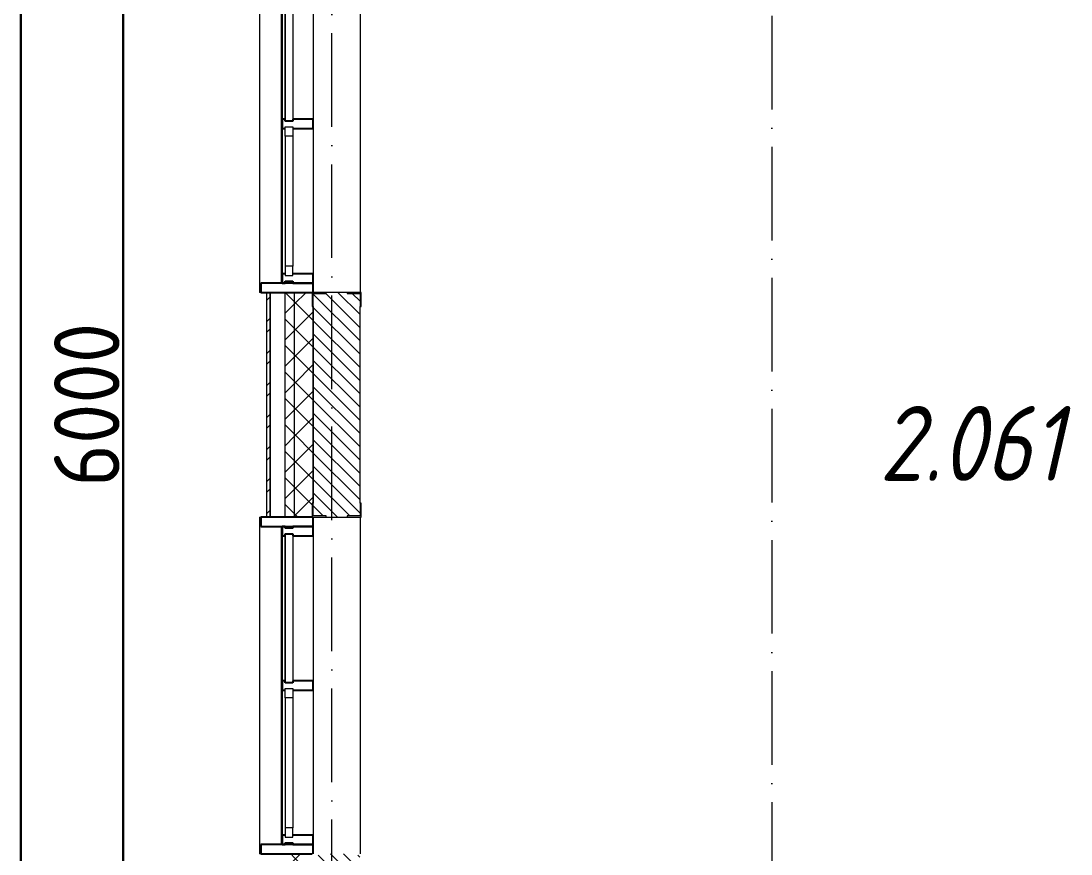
# Model space of a CAD drawing. Header units: millimetres. Extents: x -213536 to 1564669, y -45299 to 942238.
# Drawn here: x 204584 to 210195, y 241715 to 246165 of the extents above; entities that cross this region are included whole.
import ezdxf

# ---------------------------------------------------------------- set-up
doc = ezdxf.new("R2010")
doc.units = ezdxf.units.MM
doc.linetypes.add('50_200_ШТРИХ_1Т_ш5_п1_п1_', pattern=[700, 500, -100, 0, -100])
doc.linetypes.add('Штрих короткий', pattern=[300, 150, -150])
for name, color, linetype, lineweight in [('0-1', 7, 'Continuous', 5), ('0-2', 7, 'Continuous', 9), ('Импосты витража', 7, 'Continuous', 9), ('Импосты витража-1', 7, 'Continuous', 25), ('Каркас_Импост', 7, 'Continuous', 13), ('Каркас_Импост-1', 7, 'Continuous', 9), ('Марки помещений', 7, 'Continuous', 9), ('Обобщенные модели', 7, 'Continuous', 9), ('Общие ребра', 7, 'Continuous', 9), ('Окна', 7, 'Continuous', 9), ('Оси-2', 7, '50_200_ШТРИХ_1Т_ш5_п1_п1_', 9), ('Остекление-1', 7, 'Continuous', 9), ('Перемычка-1', 7, 'Штрих короткий', 9), ('Размеры', 7, 'Continuous', 15), ('Стены', 7, 'Continuous', 9), ('Стены-1', 7, 'Continuous', 13), ('Штриховка разреза-1', 7, 'Continuous', 9)]:
    doc.layers.add(name, color=color, linetype=linetype, lineweight=lineweight)
doc.layers.get('0-2').off()
doc.styles.add('ISOCPEUR_I_2', font='isocpeui.ttf', dxfattribs={"width": 0.85, "height": 2.3})
doc.styles.add('СПДС', font='isocpeur.ttf', dxfattribs={"width": 0.9})
doc.dimstyles.new('Размера А3', dxfattribs={"dimtxt": 200, "dimasz": 100, "dimexe": 70, "dimexo": 100, "dimgap": 20, "dimtad": 1, "dimdec": 0, "dimrnd": 10, "dimzin": 0, "dimdsep": 46, "dimtxsty": 'СПДС', "dimblk": 'ARROWHEAD_6', "dimcen": 1, "dimclrd": 256, "dimclre": 256, "dimclrt": 256, "dimazin": 0, "dimtfac": 1, "dimtdec": 0, "dimtmove": 2, "dimatfit": 3, "dimfxl": 1, "dimtolj": 1, "dimtzin": 0, "dimarcsym": 0})
pattern_1 = [(45, (0, 0), (-70.71068, 70.71068), []), (135, (0, 0), (-70.71068, -70.71068), [])]

# ---------------------------------------------------------------- blocks, each defined once
blk = doc.blocks.new('Проем_Дверь_Прямоугольный - 1800х2700h_оконные проемы-25805030-АИ2_02_План отделки стен 2-го этажа _Часть 2_')
at = {"layer": 'Перемычка-1'}
for p, q in [((900, 125), (-900, 125)), ((900, -125), (-900, -125))]:
    blk.add_line(p, q, dxfattribs=at)
blk = doc.blocks.new('PNS_Панель прямоугольная2 - Нр_Стекло - 40мм-26243474-АИ2_02_План отделки стен 2-го этажа _Часть 2_')
at = {"layer": 'Каркас_Импост'}
for p, q in [((-397.5, 0), (-397.5, 40)), ((-397.5, 40), (-347.5, 40)), ((-347.5, 40), (-347.5, 0)), ((397.5, 40), (347.5, 40)), ((347.5, 40), (347.5, 0)), ((397.5, 0), (397.5, 40)), ((-347.5, 0), (-397.5, 0)), ((347.5, 0), (397.5, 0))]:
    blk.add_line(p, q, dxfattribs=at)
at = {"layer": 'Каркас_Импост-1'}
for p, q in [((-347.5, 40), (347.5, 40)), ((-347.5, 0), (347.5, 0))]:
    blk.add_line(p, q, dxfattribs=at)
blk = doc.blocks.new('Прямоугольный импост - Импост структурный с накладкой - 150мм-25647633-АИ2_02_План отделки стен 2-го этажа _Часть 2_')
at = {"layer": 'Импосты витража-1'}
for p, q in [((-25, 0), (-25, 17)), ((-25, 17), (25, 17)), ((-15, 0), (-25, 0)), ((-15, -40), (-15, 0)), ((25, 17), (25, 0)), ((-25, -150), (-25, -40)), ((-25, -40), (-15, -40)), ((25, -40), (25, -150)), ((25, -150), (-25, -150))]:
    blk.add_line(p, q, dxfattribs=at)
blk = doc.blocks.new('Прямоугольный импост - Импост структурный с накладкой - 150мм-25647642-АИ2_02_План отделки стен 2-го этажа _Часть 2_')
at = {"layer": 'Импосты витража'}
for p, q in [((42475, -100), (43250, -100)), ((42475, -267), (43250, -267))]:
    blk.add_line(p, q, dxfattribs=at)
blk = doc.blocks.new('Прямоугольный импост - Импост структурный с накладкой - 150мм-V150-АИ2_02_План отделки стен 2-го этажа _Часть 2_')
at = {"layer": 'Импосты витража-1'}
for p, q in [((-25, 0), (-25, 17)), ((-25, 17), (25, 17)), ((25, 0), (15, 0)), ((15, 0), (15, -40)), ((25, 17), (25, 0)), ((-25, -150), (-25, -40)), ((15, -40), (25, -40)), ((25, -40), (25, -150)), ((25, -150), (-25, -150))]:
    blk.add_line(p, q, dxfattribs=at)
blk = doc.blocks.new('PNS_Панель прямоугольная1 - Нр_Стекло - 40мм-25259299-АИ2_02_План отделки стен 2-го этажа _Часть 2_')
at = {"layer": 'Остекление-1'}
for p, q in [((-387.5, 40), (387.5, 40)), ((-397.5, 0), (397.5, 0)), ((387.5, 0), (-387.5, 0))]:
    blk.add_line(p, q, dxfattribs=at)
blk = doc.blocks.new('Прямоугольный импост - Импост структурный с накладкой - 150мм-25647644-АИ2_02_План отделки стен 2-го этажа _Часть 2_')
at = {"layer": 'Импосты витража-1'}
for p, q in [((-25, 0), (-25, 17)), ((-25, 17), (25, 17)), ((-15, 0), (-25, 0)), ((-15, -40), (-15, 0)), ((25, 0), (15, 0)), ((15, 0), (15, -40)), ((25, 17), (25, 0)), ((-25, -150), (-25, -40)), ((-25, -40), (-15, -40)), ((15, -40), (25, -40)), ((25, -40), (25, -150)), ((25, -150), (-25, -150))]:
    blk.add_line(p, q, dxfattribs=at)
blk = doc.blocks.new('Прямоугольный импост - Откос НВФ_50х280 мм-25993834-АИ2_02_План отделки стен 2-го этажа _Часть 2_')
at = {"layer": 'Импосты витража-1'}
for p, q in [((-50, 130), (0, 130)), ((-50, -150), (-50, 130)), ((0, 130), (0, -144)), ((0, -150), (-50, -150))]:
    blk.add_line(p, q, dxfattribs=at)
blk = doc.blocks.new('Прямоугольный импост - Откос НВФ_50х280 мм-25993838-АИ2_02_План отделки стен 2-го этажа _Часть 2_')
at = {"layer": 'Импосты витража-1'}
for p, q in [((0, 130), (-50, 130)), ((-50, 130), (-50, -150)), ((0, -144), (0, 130)), ((-50, -150), (0, -150))]:
    blk.add_line(p, q, dxfattribs=at)
blk = doc.blocks.new('Фахверк_СКБ_Уголок - 250_2700-27497298-АИ2_02_План отделки стен 2-го этажа _Часть 2_')
at = {"layer": 'Обобщенные модели'}
for p, q in [((200, 181), (125, 181)), ((125, 181), (125, 106)), ((131, 106), (131, 175)), ((131, 175), (200, 175)), ((200, 175), (200, 181)), ((125, 106), (131, 106)), ((131, -6), (125, -6)), ((125, -6), (125, -81)), ((131, -75), (131, -6)), ((125, -81), (200, -81)), ((200, -75), (131, -75)), ((200, -81), (200, -75))]:
    blk.add_line(p, q, dxfattribs=at)
blk = doc.blocks.new('Отлив_СКБ - Отлив витража_120_НВФ-31885689-АИ2_02_План отделки стен 2-го этажа _Часть 2_')
at = {"layer": 'Окна'}
for p, q in [((0, 113), (0, 120)), ((1800, 120), (0, 120)), ((1800, 120), (1800, 113)), ((50, 2), (1750, 2))]:
    blk.add_line(p, q, dxfattribs=at)
blk = doc.blocks.new('0125-Р-ОО-Ш2-АР-о_23_10_2024_rvt-1-АИ2_02_План отделки стен 2-го этажа _Часть 2_')
at = {"layer": 'Штриховка разреза-1'}
h = blk.add_hatch(dxfattribs=at)
h.set_pattern_fill('FP_81', color=256, style=0, pattern_type=2)
h.set_pattern_definition(pattern_1)
h.paths.add_polyline_path([(-250, 28550), (-200, 28550), (-200, 28900), (-250, 28900)], flags=0)
h.paths.add_polyline_path([(-250, 30700), (-200, 30700), (-200, 31900), (-250, 31900), (-250, 30986.2)], flags=0)
h.paths.add_polyline_path([(-250, 33700), (-200, 33700), (-200, 34050), (-250, 34050), (-250, 33758.3)], flags=0)
h = blk.add_hatch(dxfattribs=at)
h.set_pattern_fill('FP_81', color=256, style=0, pattern_type=2)
h.set_pattern_definition(pattern_1)
h.paths.add_polyline_path([(-100, 28550), (-100, 28825), (-106, 28825), (-106, 28900), (-200, 28900), (-200, 28550), (-106, 28550)], flags=0)
h.paths.add_polyline_path([(-200, 30700), (-106, 30700), (-106, 30775), (-100, 30775), (-100, 31825), (-106, 31825), (-106, 31900), (-200, 31900), (-200, 30706)], flags=0)
h.paths.add_polyline_path([(-106, 33700), (-106, 33775), (-100, 33775), (-100, 34050), (-200, 34050), (-200, 33700)], flags=0)
h = blk.add_hatch(dxfattribs=at)
h.set_pattern_fill('FP_2', color=256, style=0, pattern_type=2)
h.set_pattern_definition([(135, (0, 0), (-35.35534, -35.35534), [])])
h.paths.add_polyline_path([(150, 28550), (149.3, 28894), (81, 28894), (81, 28900), (-31, 28900), (-31, 28894), (-100, 28894), (-100, 28550), (149.3, 28550)], flags=0)
h.paths.add_polyline_path([(81, 30700), (81, 30706), (150, 30706), (150, 31894), (81, 31894), (81, 31900), (-31, 31900), (-31, 31894), (-100, 31894), (-100, 30706), (-31, 30706), (-31, 30700)], flags=0)
h.paths.add_polyline_path([(81, 33700), (81, 33706), (150, 33706), (150, 34050), (-100, 34050), (-100, 33706), (-31, 33706), (-31, 33700)], flags=0)
h = blk.add_hatch(dxfattribs=at)
h.set_pattern_fill('FP_80', color=256, style=0, pattern_type=2)
h.set_pattern_definition([(45, (0, 0), (-85.5366, 85.5366), []), (45, (57.02, 0), (-85.5366, 85.5366), [])])
h.paths.add_polyline_path([(-350, 28625), (-330, 28625), (-330, 28900), (-350, 28900)], flags=0)
h.paths.add_polyline_path([(-330, 30700), (-330, 31900), (-350, 31900), (-350, 30700)], flags=0)
h.paths.add_polyline_path([(-330, 33700), (-330, 33880), (-350, 33880), (-350, 33700)], flags=0)
at = {"layer": 'Общие ребра'}
for p, q in [((-330, 31900), (-330, 30700)), ((-330, 30700), (-330, 31900)), ((-250, 30700), (-250, 31900)), ((-200, 30700), (-200, 31900)), ((-100, 31825), (-100, 30775)), ((-100, 30775), (-100, 31825))]:
    blk.add_line(p, q, dxfattribs=at)
at = {"layer": 'Стены'}
for p, q in [((150, 33700), (150, 31900)), ((150, 30700), (150, 28900))]:
    blk.add_line(p, q, dxfattribs=at)
at = {"layer": 'Стены-1'}
for p, q in [((-350, 31900), (-350, 30700)), ((-330, 31900), (-350, 31900)), ((-106, 31900), (-330, 31900)), ((81, 31900), (-31, 31900)), ((150, 30775), (150, 31825)), ((-350, 30700), (-330, 30700)), ((-330, 30700), (-106, 30700)), ((-31, 30700), (81, 30700))]:
    blk.add_line(p, q, dxfattribs=at)
at = {"layer": '0-2'}
for name, p, rotation in [('Отлив_СКБ - Отлив витража_120_НВФ-31885689-АИ2_02_План отделки стен 2-го этажа _Часть 2_', (-267, 31900), 90), ('Проем_Дверь_Прямоугольный - 1800х2700h_оконные проемы-25805030-АИ2_02_План отделки стен 2-го этажа _Часть 2_', (25, 32800), 89.99999999999991), ('Прямоугольный импост - Импост структурный с накладкой - 150мм-25647642-АИ2_02_План отделки стен 2-го этажа _Часть 2_', (0, 76075), 270.0000000000001), ('PNS_Панель прямоугольная1 - Нр_Стекло - 40мм-25259299-АИ2_02_План отделки стен 2-го этажа _Часть 2_', (-250, 33212.5), 269.9999999999977), ('Прямоугольный импост - Импост структурный с накладкой - 150мм-25647642-АИ2_02_План отделки стен 2-го этажа _Часть 2_', (0, 75250), 270.0000000000001), ('PNS_Панель прямоугольная2 - Нр_Стекло - 40мм-26243474-АИ2_02_План отделки стен 2-го этажа _Часть 2_', (-250, 32387.5), 269.9999999999977), ('Фахверк_СКБ_Уголок - 250_2700-27497298-АИ2_02_План отделки стен 2-го этажа _Часть 2_', (-25, 32025), 269.9999999999999), ('Фахверк_СКБ_Уголок - 250_2700-27497298-АИ2_02_План отделки стен 2-го этажа _Часть 2_', (75, 30575), 89.99999999999991), ('Отлив_СКБ - Отлив витража_120_НВФ-31885689-АИ2_02_План отделки стен 2-го этажа _Часть 2_', (-267, 28900), 90), ('Прямоугольный импост - Откос НВФ_50х280 мм-25993838-АИ2_02_План отделки стен 2-го этажа _Часть 2_', (-250, 30700), 89.99999999999773), ('Проем_Дверь_Прямоугольный - 1800х2700h_оконные проемы-25805030-АИ2_02_План отделки стен 2-го этажа _Часть 2_', (25, 29800), 89.99999999999991), ('Прямоугольный импост - Импост структурный с накладкой - 150мм-25647642-АИ2_02_План отделки стен 2-го этажа _Часть 2_', (0, 73075), 270.0000000000001), ('PNS_Панель прямоугольная1 - Нр_Стекло - 40мм-25259299-АИ2_02_План отделки стен 2-го этажа _Часть 2_', (-250, 30212.5), 269.9999999999977), ('Прямоугольный импост - Импост структурный с накладкой - 150мм-25647642-АИ2_02_План отделки стен 2-го этажа _Часть 2_', (0, 72250), 270.0000000000001), ('PNS_Панель прямоугольная2 - Нр_Стекло - 40мм-26243474-АИ2_02_План отделки стен 2-го этажа _Часть 2_', (-250, 29387.5), 269.9999999999977)]:
    blk.add_blockref(name, p, dxfattribs=dict(at, rotation=rotation))
at = {"layer": '0-2', "extrusion": (0, 0, -1), "rotation": 270.0000000000023}
for name, p in [('Прямоугольный импост - Импост структурный с накладкой - 150мм-25647633-АИ2_02_План отделки стен 2-го этажа _Часть 2_', (250, 32800)), ('Прямоугольный импост - Импост структурный с накладкой - 150мм-V150-АИ2_02_План отделки стен 2-го этажа _Часть 2_', (250, 31975)), ('Прямоугольный импост - Откос НВФ_50х280 мм-25993834-АИ2_02_План отделки стен 2-го этажа _Часть 2_', (250, 31900)), ('Прямоугольный импост - Импост структурный с накладкой - 150мм-25647644-АИ2_02_План отделки стен 2-го этажа _Часть 2_', (250, 30625)), ('Прямоугольный импост - Импост структурный с накладкой - 150мм-25647633-АИ2_02_План отделки стен 2-го этажа _Часть 2_', (250, 29800)), ('Прямоугольный импост - Импост структурный с накладкой - 150мм-V150-АИ2_02_План отделки стен 2-го этажа _Часть 2_', (250, 28975)), ('Прямоугольный импост - Откос НВФ_50х280 мм-25993834-АИ2_02_План отделки стен 2-го этажа _Часть 2_', (250, 28900))]:
    blk.add_blockref(name, p, dxfattribs=at)
blk = doc.blocks.new('ARROWHEAD_6')
at = {"color": 0, "linetype": 'Continuous'}
for p, q in [((0, 0), (-1, 0)), ((-0.5, -0.5), (0.5, 0.5))]:
    blk.add_line(p, q, dxfattribs=at)
blk = doc.blocks.new('*D2996')
at = {"layer": 'Defpoints', "color": 0, "transparency": 16777216}
for p in [(205024, 247115.2), (205130, 247115.2), (205024, 241115.2)]:
    blk.add_point(p, dxfattribs=at)
at = {"layer": 'Размеры', "lineweight": -2, "transparency": 16777216}
for p, q in [((205124, 247115.2), (205200, 247115.2)), ((205130, 241215.2), (205130, 247015.2)), ((205124, 241115.2), (205200, 241115.2))]:
    blk.add_line(p, q, dxfattribs=at)
at = {"layer": 'Размеры', "lineweight": -2, "transparency": 16777216, "xscale": 100, "yscale": 100, "zscale": 100}
for p, rotation in [((205130, 247115.2), 90), ((205130, 241115.2), 270)]:
    blk.add_blockref('ARROWHEAD_6', p, dxfattribs=dict(at, rotation=rotation))
at = {"layer": 'Размеры', "lineweight": 25, "transparency": 16777216, "insert": (204935, 244115.2), "char_height": 350, "width": 2.488, "attachment_point": 5, "rotation": 90, "style": 'СПДС'}
blk.add_mtext('\\A1;6000', dxfattribs=at)
blk = doc.blocks.new('*D3001')
at = {"layer": 'Defpoints', "color": 0, "transparency": 16777216}
for p in [(204477.6, 262265.2), (204583.6, 262265.2), (204477.6, 212815.2)]:
    blk.add_point(p, dxfattribs=at)
at = {"layer": 'Размеры', "lineweight": -2, "transparency": 16777216}
for p, q in [((204577.6, 262265.2), (204653.6, 262265.2)), ((204583.6, 212915.2), (204583.6, 262165.2)), ((204577.6, 212815.2), (204653.6, 212815.2))]:
    blk.add_line(p, q, dxfattribs=at)
at = {"layer": 'Размеры', "lineweight": -2, "transparency": 16777216, "xscale": 100, "yscale": 100, "zscale": 100}
for p, rotation in [((204583.6, 262265.2), 90), ((204583.6, 212815.2), 270)]:
    blk.add_blockref('ARROWHEAD_6', p, dxfattribs=dict(at, rotation=rotation))
at = {"layer": 'Размеры', "lineweight": 25, "transparency": 16777216, "insert": (204388.6, 237540.2), "char_height": 350, "width": 3.261, "attachment_point": 5, "rotation": 90, "style": 'СПДС'}
blk.add_mtext('\\A1;49450', dxfattribs=at)
blk = doc.blocks.new('Оси1')
at = {"layer": 'Оси-2'}
for p, q in [((206245.6, 210594.5), (206245.6, 264395.4)), ((208595.6, 264395.4), (208595.6, 210594.5))]:
    blk.add_line(p, q, dxfattribs=at)
at = {"layer": 'Размеры', "lineweight": 25}
for base, p1, p2, picture, middle in [((204583.6, 262265.2), (204477.6, 212815.2), (204477.6, 262265.2), '*D3001', (204388.6, 237540.2)), ((205130, 247115.2), (205024, 241115.2), (205024, 247115.2), '*D2996', (204935, 244115.2))]:
    dim = blk.add_linear_dim(base=base, p1=p1, p2=p2, angle=90, dimstyle='Размера А3', override={"dimtxt": 350}, dxfattribs=at)
    dim.commit()
    dim.dimension.update_dxf_attribs({"geometry": picture, "text_midpoint": middle})

msp = doc.modelspace()

# ---------------------------------------------------------------- block references
at = {"color": 2, "lineweight": 30}
msp.add_blockref('Оси1', (0, 0), dxfattribs=at)
at = {"layer": '0-1'}
msp.add_blockref('0125-Р-ОО-Ш2-АР-о_23_10_2024_rvt-1-АИ2_02_План отделки стен 2-го этажа _Часть 2_', (206245.6, 212815.2), dxfattribs=at)

# ---------------------------------------------------------------- texts
at = {"layer": 'Марки помещений', "color": 2, "insert": (209170.5, 244108.7), "char_height": 400, "width": 737.552, "attachment_point": 1, "style": 'ISOCPEUR_I_2'}
msp.add_mtext('2.061', dxfattribs=at)

doc.saveas('drawing.dxf')
